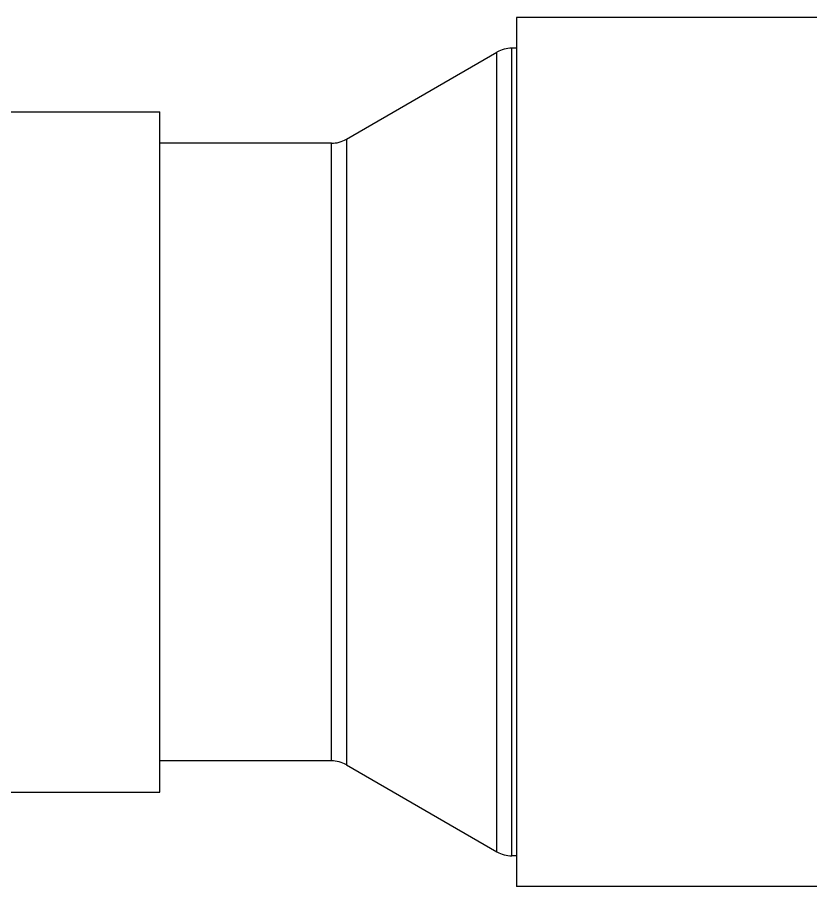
# Model space of a CAD drawing. Header units: millimetres. Extents: x 0 to 10500, y 0 to 7425.
# Drawn here: x 2618.7 to 2671.8, y 4685.1 to 4743.2 of the extents above; entities that cross this region are included whole.
import ezdxf

# ---------------------------------------------------------------- set-up
doc = ezdxf.new("R2010")
doc.units = ezdxf.units.MM
doc.header["$LTSCALE"] = 577.5
doc.layers.get('0').update_dxf_attribs({"linetype": 'CONTINUOUS'})

msp = doc.modelspace()

# ---------------------------------------------------------------- linework, layer by layer
at = {"color": 6, "linetype": 'Continuous'}
for p, q in [((2652.103, 4743.221), (2652.103, 4685.121)), ((2680.757, 4743.221), (2652.103, 4743.221)), ((2680.757, 4685.121), (2652.103, 4685.121))]:
    msp.add_line(p, q, dxfattribs=at)
at = {"color": 7, "linetype": 'Continuous'}
for p, q in [((2651.793, 4687.183), (2651.793, 4741.158)), ((2652.103, 4741.158), (2651.793, 4741.158)), ((2640.723, 4735.076), (2650.793, 4740.89)), ((2650.793, 4687.451), (2650.793, 4740.89)), ((2573.257, 4736.906), (2628.257, 4736.906)), ((2628.257, 4691.438), (2628.257, 4736.904)), ((2639.723, 4734.808), (2628.257, 4734.808)), ((2639.723, 4693.533), (2639.723, 4734.808)), ((2640.723, 4735.076), (2640.723, 4693.265)), ((2639.723, 4693.533), (2628.257, 4693.533)), ((2640.723, 4693.265), (2650.793, 4687.451)), ((2600.623, 4691.436), (2628.257, 4691.436)), ((2652.103, 4687.183), (2651.793, 4687.183))]:
    msp.add_line(p, q, dxfattribs=at)
for centre, start, end in [((2651.793, 4739.158), 90, 120), ((2639.723, 4736.808), 270, 300.00386), ((2639.723, 4691.533), 59.99614, 90), ((2651.793, 4689.183), 240, 270)]:
    msp.add_arc(centre, 2, start, end, dxfattribs=at)

doc.saveas('drawing.dxf')
